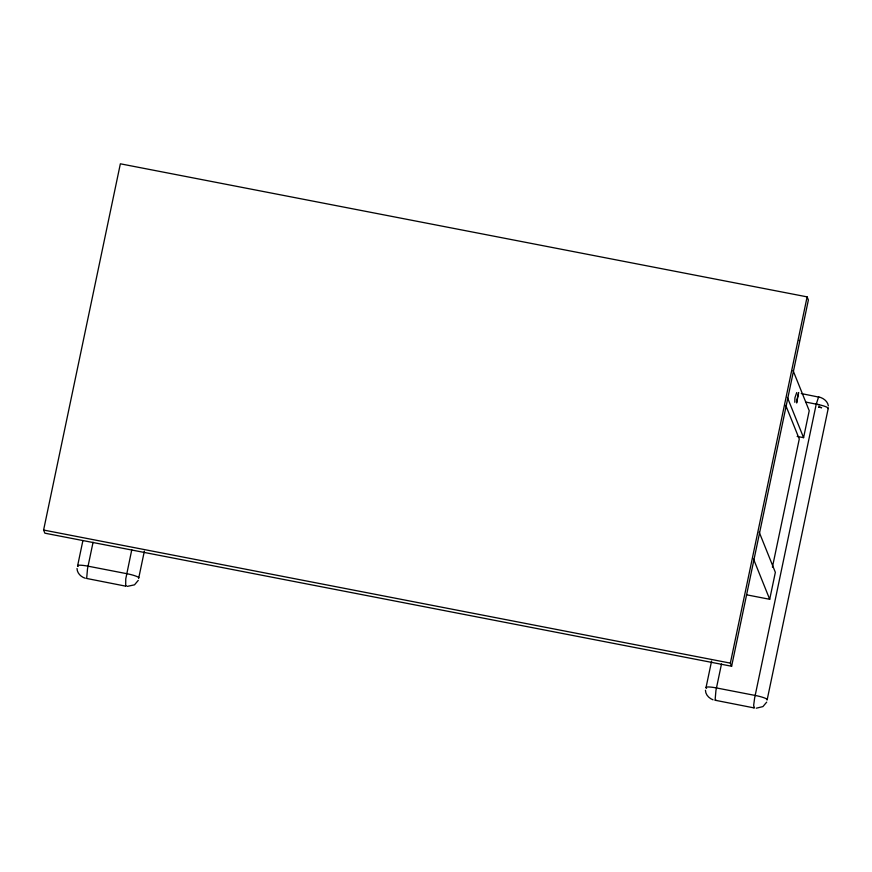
<?xml version="1.0" encoding="UTF-8"?>
<svg xmlns="http://www.w3.org/2000/svg" width="872" height="872" viewBox="0 0 872 872"><rect width="100%" height="100%" fill="white"/><g stroke="black" fill="none" stroke-linecap="round" stroke-linejoin="round"><path stroke-width="1.31" d="M43.6 530.045L120.358 163.805L807.123 296.872L808.377 300.012L731.619 666.252L44.864 533.184L43.6 530.045L730.355 663.123L731.619 666.252M77.586 565.928L82.884 540.651M93.075 542.231L87.516 568.751L86.655 578.463L125.666 586.148L126.091 585.581M131.781 549.731L125.764 578.877L125.666 586.148M138.779 577.787L144.36 551.18M706.004 687.692L711.585 661.085M721.493 663.995L715.934 690.515L715.084 700.238L754.084 707.911L754.52 707.345M730.355 663.123L807.123 296.872M772.418 567.138L799.275 438.987L785.759 405.382M746.596 594.813L769.704 599.293L775.35 572.348L759.174 532.116M797.161 436.425L803.581 437.668L809.227 410.723L793.051 370.491M828.367 405.829C827.604 401.055 823.114 397.861 818.623 396.923L816.247 404.107L754.64 698.014L753.67 705.23L754.084 707.911M767.207 699.551L828.269 408.216M828.084 408.641A11.51 1.733 11.8 0 0 819.179 404.739L805.564 402.036M138.267 580.371L134.506 584.829L127.247 586.387M766.684 702.134L762.924 706.593L756.297 708.195M794.795 402.286L794.926 397.828L796.703 392.574M715.378 700.412L715.814 699.845M801.27 393.566L818.884 397.12M816.247 404.107L819.168 404.772M85.325 578.267C81.009 576.981 77.085 573.209 77.019 568.5M713.045 699.813C709.056 698.319 705.481 694.733 705.448 690.264M787.405 397.436L803.581 437.668M753.528 559.061L769.704 599.293M78.175 566.506A11.51 1.733 11.8 0 1 88.061 566.179L126.767 573.678A11.51 1.733 11.8 0 1 138.604 578.212M706.593 688.27A11.51 1.733 11.8 0 1 716.479 687.943L755.185 695.442A11.51 1.733 11.8 0 1 767.022 699.976M799.362 340.374A10.628 1.602 11.8 0 1 799.199 340.767M796.528 401.796L796.692 402.995L798.61 392.52L796.528 401.796M818.743 407.028L821.544 407.671L818.743 407.028"/></g></svg>
